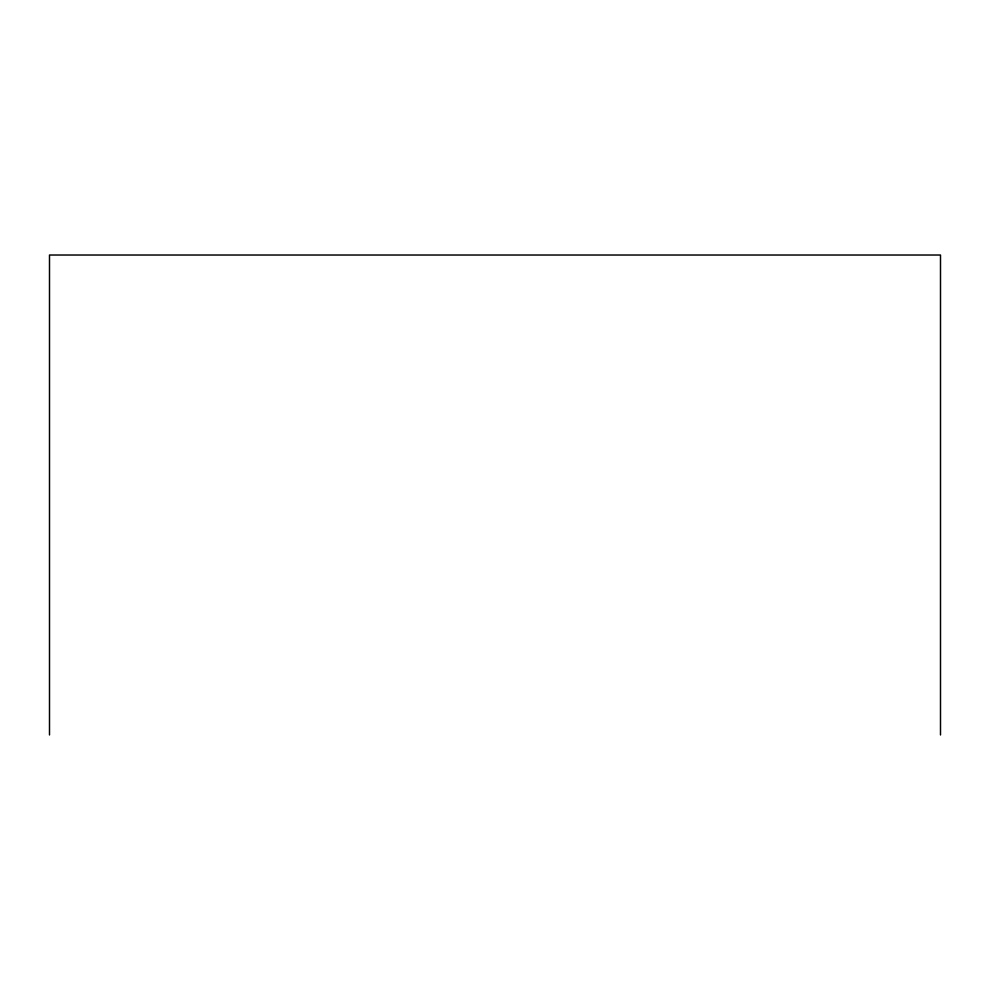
<?xml version="1.0" encoding="UTF-8"?>
<svg xmlns="http://www.w3.org/2000/svg" width="990" height="990" viewBox="0 0 990 990"><rect width="100%" height="100%" fill="white"/><g stroke="black" fill="none" stroke-linecap="round" stroke-linejoin="round"><path stroke-width="1.49" d="M940.5 734.976L940.5 255.024L49.5 255.024L49.5 734.976"/></g></svg>
